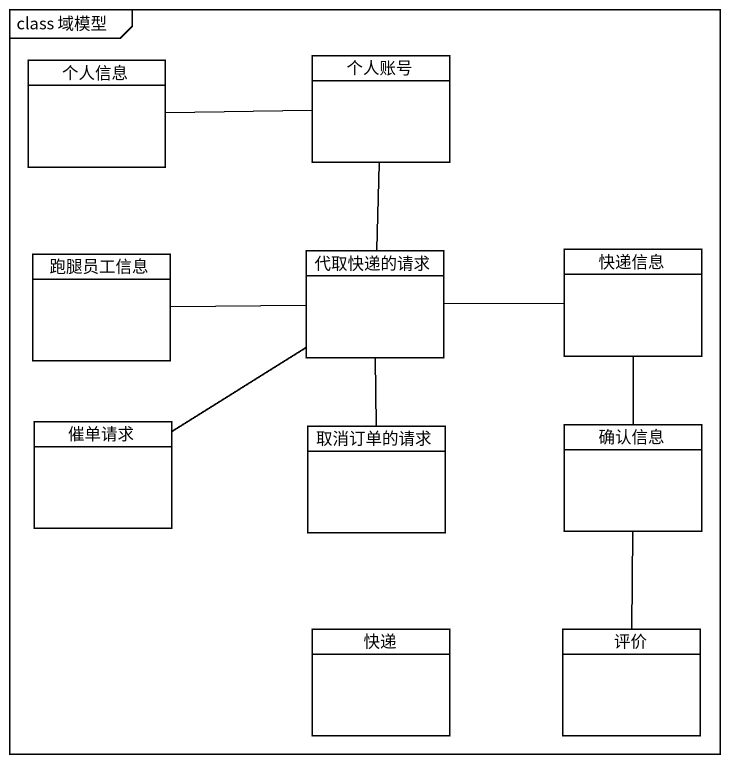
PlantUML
@startuml
mainframe class 域模型
hide circle
hide empty members
class 个人信息
class 个人账号
class 跑腿员工信息
class 代取快递的请求
class 快递信息
class 催单请求
class 取消订单的请求
class 确认信息
class 快递
class 评价
个人账号 -left- 个人信息
个人账号 -- 代取快递的请求
跑腿员工信息 -right- 代取快递的请求
代取快递的请求 -right- 快递信息
代取快递的请求 -- 催单请求
代取快递的请求 -- 取消订单的请求
快递信息 -- 确认信息
确认信息 -- 评价
@enduml
